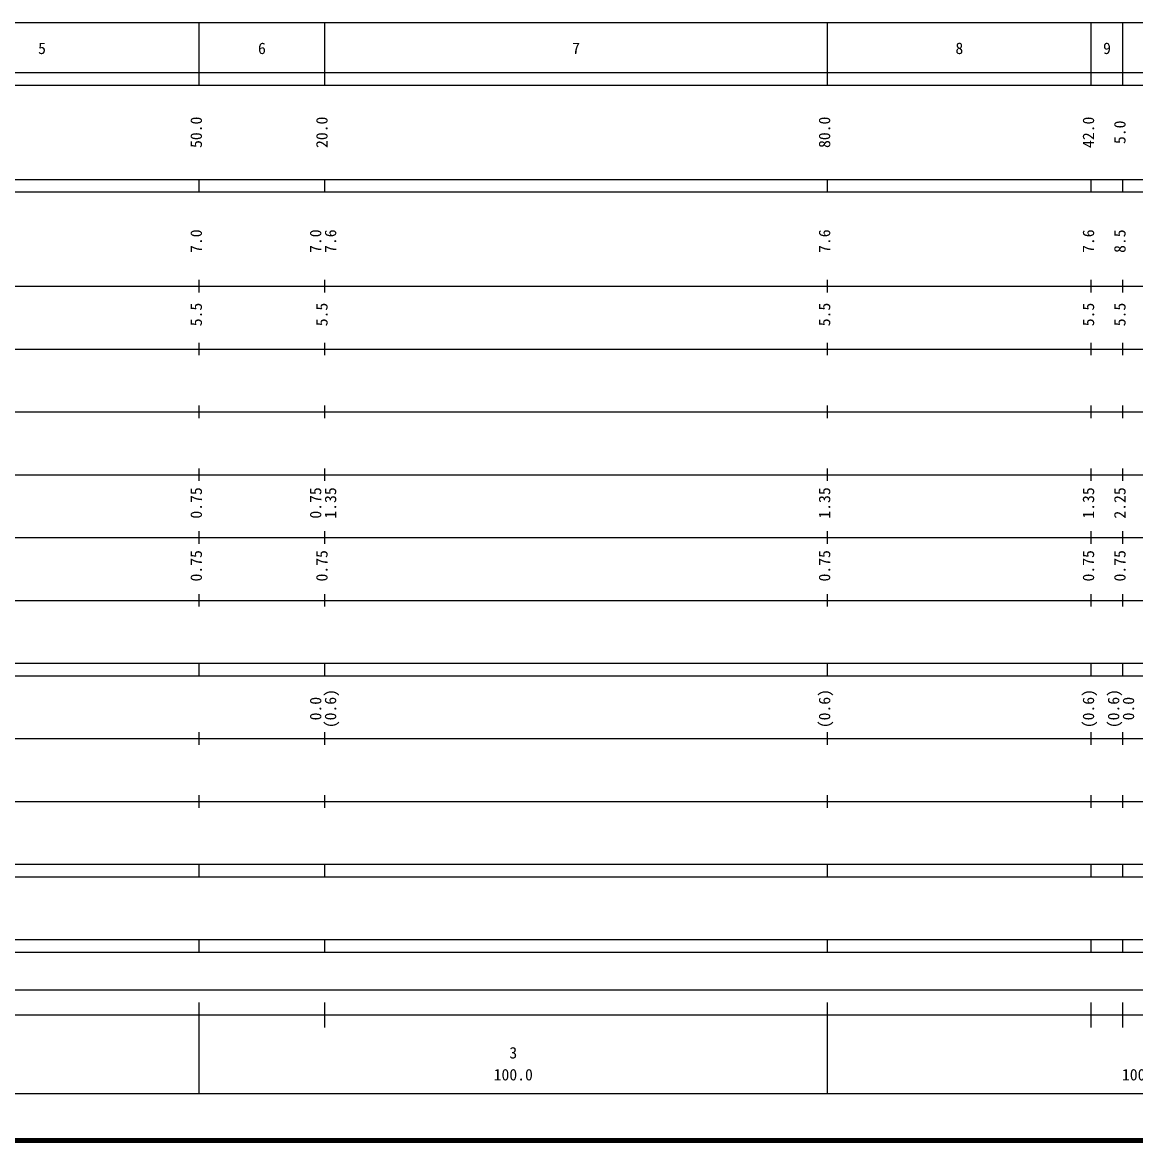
# Model space of a CAD drawing. Units: millimetres on the paper, enlarged 1000 times. Extents: x 40000 to 680000, y 20000 to 380000.
# Drawn here: x 239874 to 417054, y 20000 to 198000 of the extents above; entities that cross this region are included whole.
import ezdxf
from ezdxf.enums import TextEntityAlignment as Align

# ---------------------------------------------------------------- set-up
doc = ezdxf.new("R2010")
doc.units = ezdxf.units.MM
doc.header["$LTSCALE"] = 1000
doc.layers.add('M-TTL', color=2, linetype='Continuous', lineweight=140)
doc.layers.add('M-TTL-BAND', color=7, linetype='Continuous', lineweight=25)
doc.styles.add('ＭＳ ゴシック', font='')
doc.styles.get('ＭＳ ゴシック').set_extended_font_data('MS Gothic')

msp = doc.modelspace()

# ---------------------------------------------------------------- linework, layer by layer
at = {"layer": 'M-TTL'}
msp.add_line((40000, 20000), (680000, 20000), dxfattribs=at)
at = {"layer": 'M-TTL-BAND'}
for p, q in [((68000, 198000), (579000, 198000)), ((268000, 188000), (268000, 198000)), ((288000, 188000), (288000, 198000)), ((368000, 188000), (368000, 198000)), ((410000, 188000), (410000, 198000)), ((415000, 188000), (415000, 198000)), ((40000, 190000), (579000, 190000)), ((40000, 188000), (579000, 188000)), ((40000, 173000), (579000, 173000)), ((268000, 171000), (268000, 173000)), ((288000, 171000), (288000, 173000)), ((368000, 171000), (368000, 173000)), ((410000, 171000), (410000, 173000)), ((415000, 171000), (415000, 173000)), ((40000, 171000), (579000, 171000)), ((268000, 155000), (268000, 157000)), ((288000, 155000), (288000, 157000)), ((368000, 155000), (368000, 157000)), ((410000, 155000), (410000, 157000)), ((415000, 155000), (415000, 157000)), ((40000, 156000), (579000, 156000)), ((46000, 146000), (579000, 146000)), ((268000, 145000), (268000, 147000)), ((288000, 145000), (288000, 147000)), ((368000, 145000), (368000, 147000)), ((410000, 145000), (410000, 147000)), ((415000, 145000), (415000, 147000)), ((52000, 136000), (579000, 136000)), ((268000, 135000), (268000, 137000)), ((288000, 135000), (288000, 137000)), ((368000, 135000), (368000, 137000)), ((410000, 135000), (410000, 137000)), ((415000, 135000), (415000, 137000)), ((268000, 125000), (268000, 127000)), ((288000, 125000), (288000, 127000)), ((368000, 125000), (368000, 127000)), ((410000, 125000), (410000, 127000)), ((415000, 125000), (415000, 127000)), ((46000, 126000), (579000, 126000)), ((52000, 116000), (579000, 116000)), ((268000, 115000), (268000, 117000)), ((288000, 115000), (288000, 117000)), ((368000, 115000), (368000, 117000)), ((410000, 115000), (410000, 117000)), ((415000, 115000), (415000, 117000)), ((268000, 105000), (268000, 107000)), ((288000, 105000), (288000, 107000)), ((368000, 105000), (368000, 107000)), ((410000, 105000), (410000, 107000)), ((415000, 105000), (415000, 107000)), ((46000, 106000), (579000, 106000)), ((40000, 96000), (579000, 96000)), ((268000, 94000), (268000, 96000)), ((288000, 94000), (288000, 96000)), ((368000, 94000), (368000, 96000)), ((410000, 94000), (410000, 96000)), ((415000, 94000), (415000, 96000)), ((40000, 94000), (579000, 94000)), ((49000, 84000), (579000, 84000)), ((268000, 83000), (268000, 85000)), ((288000, 83000), (288000, 85000)), ((368000, 83000), (368000, 85000)), ((410000, 83000), (410000, 85000)), ((415000, 83000), (415000, 85000)), ((268000, 73000), (268000, 75000)), ((288000, 73000), (288000, 75000)), ((368000, 73000), (368000, 75000)), ((410000, 73000), (410000, 75000)), ((415000, 73000), (415000, 75000)), ((40000, 74000), (579000, 74000)), ((40000, 64000), (579000, 64000)), ((268000, 62000), (268000, 64000)), ((288000, 62000), (288000, 64000)), ((368000, 62000), (368000, 64000)), ((410000, 62000), (410000, 64000)), ((415000, 62000), (415000, 64000)), ((40000, 62000), (579000, 62000)), ((40000, 52000), (579000, 52000)), ((268000, 50000), (268000, 52000)), ((288000, 50000), (288000, 52000)), ((368000, 50000), (368000, 52000)), ((410000, 50000), (410000, 52000)), ((415000, 50000), (415000, 52000)), ((40000, 50000), (579000, 50000)), ((71000, 44000), (565000, 44000)), ((268000, 27500), (268000, 42000)), ((288000, 38000), (288000, 42000)), ((368000, 27500), (368000, 42000)), ((410000, 38000), (410000, 42000)), ((415000, 38000), (415000, 42000)), ((40000, 40000), (579000, 40000)), ((68000, 27500), (579000, 27500))]:
    msp.add_line(p, q, dxfattribs=at)

# ---------------------------------------------------------------- texts
at = {"layer": 'M-TTL-BAND', "style": 'ＭＳ ゴシック'}
for s, p in [('5', (243000, 192405)), ('6', (278000, 192405)), ('7', (328000, 192405)), ('8', (389000, 192405)), ('9', (412500, 192405)), ('3', (318000, 32523)), ('100.0', (318000, 29033)), ('100.0', (418000, 29033))]:
    msp.add_text(s, height=1833, dxfattribs=at).set_placement(p, align=Align.BOTTOM_CENTER)
for s, p in [('50.0', (269000, 180500)), ('20.0', (289000, 180500)), ('80.0', (369000, 180500)), ('42.0', (411000, 180500)), ('5.0', (416000, 180500)), ('7.0', (269000, 163174)), ('7.0', (288000, 163174)), ('7.6', (290370, 163174)), ('7.6', (369000, 163174)), ('7.6', (411000, 163174)), ('8.5', (416000, 163174)), ('5.5', (269000, 151500)), ('5.5', (289000, 151500)), ('5.5', (369000, 151500)), ('5.5', (411000, 151500)), ('5.5', (416000, 151500)), ('0.75', (269000, 121500)), ('0.75', (288000, 121500)), ('1.35', (290370, 121500)), ('1.35', (369000, 121500)), ('1.35', (411000, 121500)), ('2.25', (416000, 121500)), ('0.75', (269000, 111500)), ('0.75', (289000, 111500)), ('0.75', (369000, 111500)), ('0.75', (411000, 111500)), ('0.75', (416000, 111500)), ('(0.6)', (290370, 88764)), ('(0.6)', (369000, 88764)), ('(0.6)', (411000, 88764)), ('(0.6)', (415000, 88764)), ('0.0', (288000, 88764)), ('0.0', (417370, 88764))]:
    msp.add_text(s, height=1833, rotation=90, dxfattribs=at).set_placement(p, align=Align.BOTTOM_CENTER)

doc.saveas('drawing.dxf')
